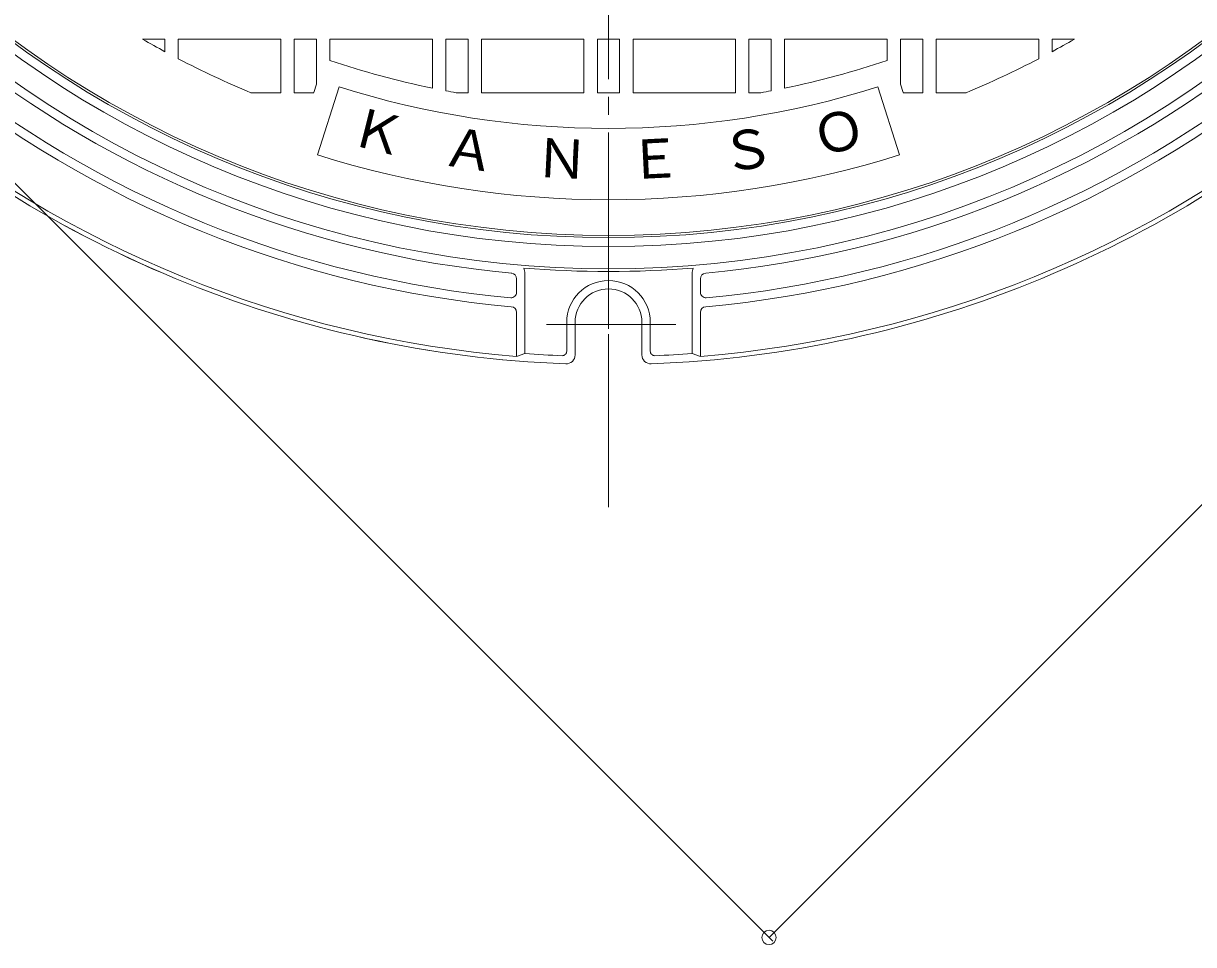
# Model space of a CAD drawing. Units: millimetres, scale not verified. Extents: x -612 to 760, y -543 to 541.
# Drawn here: x -444.5 to -182, y -128.8 to 77.8 of the extents above; entities that cross this region are included whole.
import ezdxf
from ezdxf.enums import TextEntityAlignment as Align

# ---------------------------------------------------------------- set-up
doc = ezdxf.new("R2010")
doc.units = ezdxf.units.MM
doc.header["$LTSCALE"] = 4
doc.header["$PDMODE"] = 32
doc.header["$PDSIZE"] = 3.2
doc.linetypes.add('CHAIN1', pattern=[8, 5, -1, 1, -1])
doc.linetypes.add('CHAIN2', pattern=[12, 9, -1, 1, -1])
for name, color, linetype, lineweight in [('0-0_通り芯', 3, 'CHAIN2', 9), ('0-1_躯体', 2, 'Continuous', 9), ('0-2_仕上', 3, 'Continuous', 9), ('0-4_その他', 7, 'Continuous', 9)]:
    doc.layers.add(name, color=color, linetype=linetype, lineweight=lineweight)
doc.layers.add('0-F', color=7, linetype='Continuous')
doc.styles.add('ＭＳ ゴシック', font='')
doc.styles.get('ＭＳ ゴシック').set_extended_font_data('MS Gothic')

msp = doc.modelspace()

# ---------------------------------------------------------------- linework, layer by layer
at = {"layer": '0-0_通り芯'}
msp.add_line((-313.247, -30.693), (-313.247, 541.218), dxfattribs=at)
at = {"layer": '0-1_躯体', "linetype": 'CHAIN1'}
msp.add_line((-313.247, 32.115), (-313.247, -2.719), dxfattribs=at)
at = {"layer": '0-1_躯体'}
for p, q in [((-331.997, 21.701), (-331.997, 3.761)), ((-294.497, 21.701), (-294.497, 3.761)), ((-333.872, 20.531), (-333.872, 17.516)), ((-292.622, 20.531), (-292.622, 17.516)), ((-333.872, 12.999), (-333.872, 3.106)), ((-322.622, 4.277), (-322.622, 10.763)), ((-320.747, 3.442), (-320.747, 10.763)), ((-305.747, 3.442), (-305.747, 10.763)), ((-303.872, 10.763), (-303.872, 4.277)), ((-292.622, 12.999), (-292.622, 3.106)), ((-331.997, 3.761), (-333.872, 3.106)), ((-294.497, 3.761), (-292.622, 3.106))]:
    msp.add_line(p, q, dxfattribs=at)
at = {"layer": '0-1_躯体', "linetype": 'CHAIN2'}
msp.add_line((-327.12, 10.263), (-298.151, 10.263), dxfattribs=at)
at = {"layer": '0-1_躯体'}
for centre, radius, start, end in [((-313.247, 255.263), 232.5, 180, 270), ((-313.247, 255.263), 227.5, 180, 0), ((-313.247, 255.263), 225.5, 180, 0), ((-313.247, 255.263), 232.5, 270, 0), ((-313.247, 255.263), 234.5, 231.1898, 264.68834), ((-313.247, 255.263), 234.5, 275.33652, 308.8102), ((-313.247, 255.263), 254, 227.16049, 267.83946), ((-313.247, 255.263), 254, 227.16049, 267.84482), ((-313.247, 255.263), 240, 230.88377, 264.75509), ((-313.247, 255.263), 254, 272.16049, 312.83951), ((-313.247, 255.263), 240, 275.24491, 309.11623), ((-313.247, 255.263), 242, 230.78658, 264.82893), ((-313.247, 255.263), 242, 275.17107, 309.21342), ((-313.247, 255.263), 253, 230.32965, 265.31991), ((-313.247, 255.263), 253, 274.68007, 309.67035), ((-335.122, 20.531), 1.25, 0, 87.00867), ((-313.247, 255.263), 233.1, 265.3233, 274.6767), ((-335.122, 21.701), 3.125, 0, 23.32652), ((-291.372, 21.701), 3.125, 156.67348, 180), ((-291.372, 20.531), 1.25, 92.99133, 180), ((-313.247, 10.763), 9.375, 0, 180), ((-335.122, 17.516), 1.25, 267.05562, 0), ((-313.247, 10.763), 7.5, 0, 180), ((-291.372, 17.516), 1.25, 180, 272.94438), ((-335.122, 12.999), 1.25, 0, 87.08534), ((-291.372, 12.999), 1.25, 92.91466, 180), ((-313.247, 255.263), 252.2, 265.7364, 267.6329), ((-323.622, 4.277), 1, 267.6329, 0), ((-322.747, 3.442), 2, 267.83952, 0), ((-303.747, 3.442), 2, 180, 272.16048), ((-302.872, 4.277), 1, 179.99952, 272.36705), ((-313.247, 255.263), 252.2, 272.36705, 274.2636)]:
    msp.add_arc(centre, radius, start, end, dxfattribs=at)
at = {"layer": '0-2_仕上'}
for p, q in [((-386.747, 74.263), (-409.747, 74.263)), ((-409.747, 74.263), (-409.747, 69.875)), ((-386.747, 74.263), (-386.747, 62.263)), ((-383.747, 74.263), (-378.747, 74.263)), ((-352.747, 74.263), (-375.747, 74.263)), ((-375.747, 74.263), (-375.747, 69.495)), ((-352.747, 74.263), (-352.747, 63.284)), ((-349.747, 74.263), (-349.747, 62.691)), ((-341.747, 74.263), (-341.747, 62.263)), ((-318.747, 74.263), (-341.747, 74.263)), ((-315.747, 74.263), (-315.747, 62.263)), ((-315.747, 74.263), (-313.247, 74.263)), ((-310.747, 74.263), (-313.247, 74.263)), ((-310.747, 74.263), (-310.747, 62.263)), ((-307.747, 74.263), (-284.747, 74.263)), ((-284.747, 74.263), (-284.747, 62.263)), ((-276.747, 74.263), (-276.747, 62.691)), ((-273.747, 74.263), (-250.747, 74.263)), ((-273.747, 74.263), (-273.747, 63.284)), ((-250.747, 74.263), (-250.747, 69.495)), ((-242.747, 74.263), (-247.747, 74.263)), ((-239.747, 74.263), (-216.747, 74.263)), ((-239.747, 74.263), (-239.747, 62.263)), ((-216.747, 74.263), (-216.747, 69.875)), ((-373.689, 63.566), (-378.5, 48.306)), ((-252.805, 63.566), (-247.994, 48.306)), ((-386.747, 62.263), (-393.446, 62.263)), ((-347.407, 62.263), (-344.747, 62.263)), ((-315.747, 62.263), (-313.247, 62.263)), ((-310.747, 62.263), (-313.247, 62.263)), ((-279.087, 62.263), (-281.747, 62.263)), ((-239.747, 62.263), (-233.048, 62.263))]:
    msp.add_line(p, q, dxfattribs=at)
for points in [[(-417.746, 74.263), (-412.747, 74.263), (-412.747, 71.468)], [(-383.747, 74.263), (-383.747, 62.263), (-379.342, 62.263)], [(-378.747, 74.263), (-378.747, 64.151), (-379.337, 62.28)], [(-349.747, 74.263), (-344.747, 74.263), (-344.747, 62.263)], [(-318.747, 74.263), (-318.747, 62.263), (-341.747, 62.263)], [(-307.747, 74.263), (-307.747, 62.263), (-284.747, 62.263)], [(-276.747, 74.263), (-281.747, 74.263), (-281.747, 62.263)], [(-247.747, 74.263), (-247.747, 64.151), (-247.157, 62.28)], [(-242.747, 74.263), (-242.747, 62.263), (-247.152, 62.263)], [(-208.748, 74.263), (-213.747, 74.263), (-213.747, 71.468)]]:
    msp.add_lwpolyline(points, dxfattribs=at)
msp.add_circle((-313.247, 255.263), 225, dxfattribs=at)
for radius, start, end in [(209, 240.00046, 241.57047), (209, 298.42953, 299.99954), (209, 242.50163, 247.43513), (196, 251.40491, 258.3735), (196, 281.6265, 288.59509), (209, 292.56487, 297.49837), (201, 252.5, 287.5), (196, 259.26746, 259.96275), (196, 280.03725, 280.73254), (217, 252.5, 287.5)]:
    msp.add_arc((-313.247, 255.263), radius, start, end, dxfattribs=at)
at = {"layer": '0-4_その他'}
for p, q in [((-277.237, -127.229), (69.245, 219.254)), ((-276.388, -128.077), (-480.831, 76.365))]:
    msp.add_line(p, q, dxfattribs=at)
msp.add_point((-277.237, -127.229), dxfattribs=at)

# ---------------------------------------------------------------- texts
at = {"layer": '0-F', "style": 'ＭＳ ゴシック'}
for s, rotation, p in [('Ｋ', 345.833, (-372.404, 48.238)), ('Ｏ', 14.167, (-265.725, 45.228)), ('Ａ', 351.5, (-351.398, 43.514)), ('Ｓ', 8.5, (-286.97, 41.696)), ('Ｎ', 357.167, (-330.017, 40.781)), ('Ｅ', 2.833, (-308.471, 40.174))]:
    msp.add_text(s, height=8.798, rotation=rotation, dxfattribs=at).set_placement(p, align=Align.BOTTOM_LEFT)

doc.saveas('drawing.dxf')
